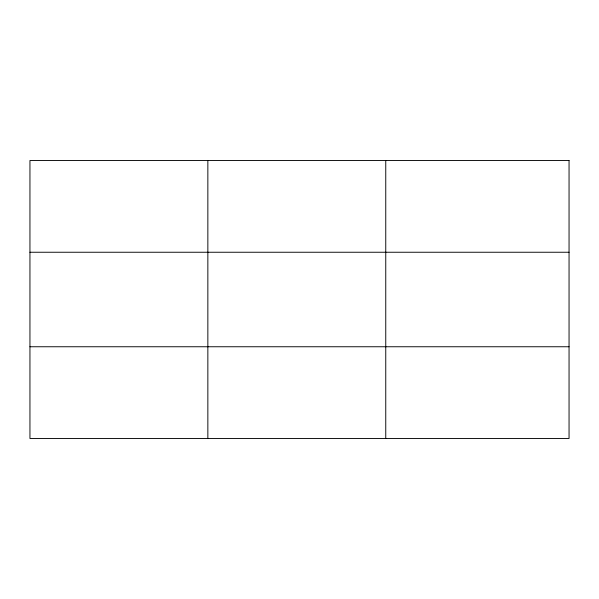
<?xml version="1.0" encoding="UTF-8"?>
<svg xmlns="http://www.w3.org/2000/svg" width="599" height="599" viewBox="0 0 599 599"><rect width="100%" height="100%" fill="white"/><g stroke="black" fill="none" stroke-linecap="round" stroke-linejoin="round"><path stroke-width="0.9" d="M207.853 438.475L207.853 160.525M385.756 438.475L385.756 160.525M29.95 252.246L569.05 252.246M29.95 346.754L569.05 346.754M569.05 160.525L569.05 438.475L29.95 438.475L29.95 160.525L569.05 160.525"/></g></svg>
